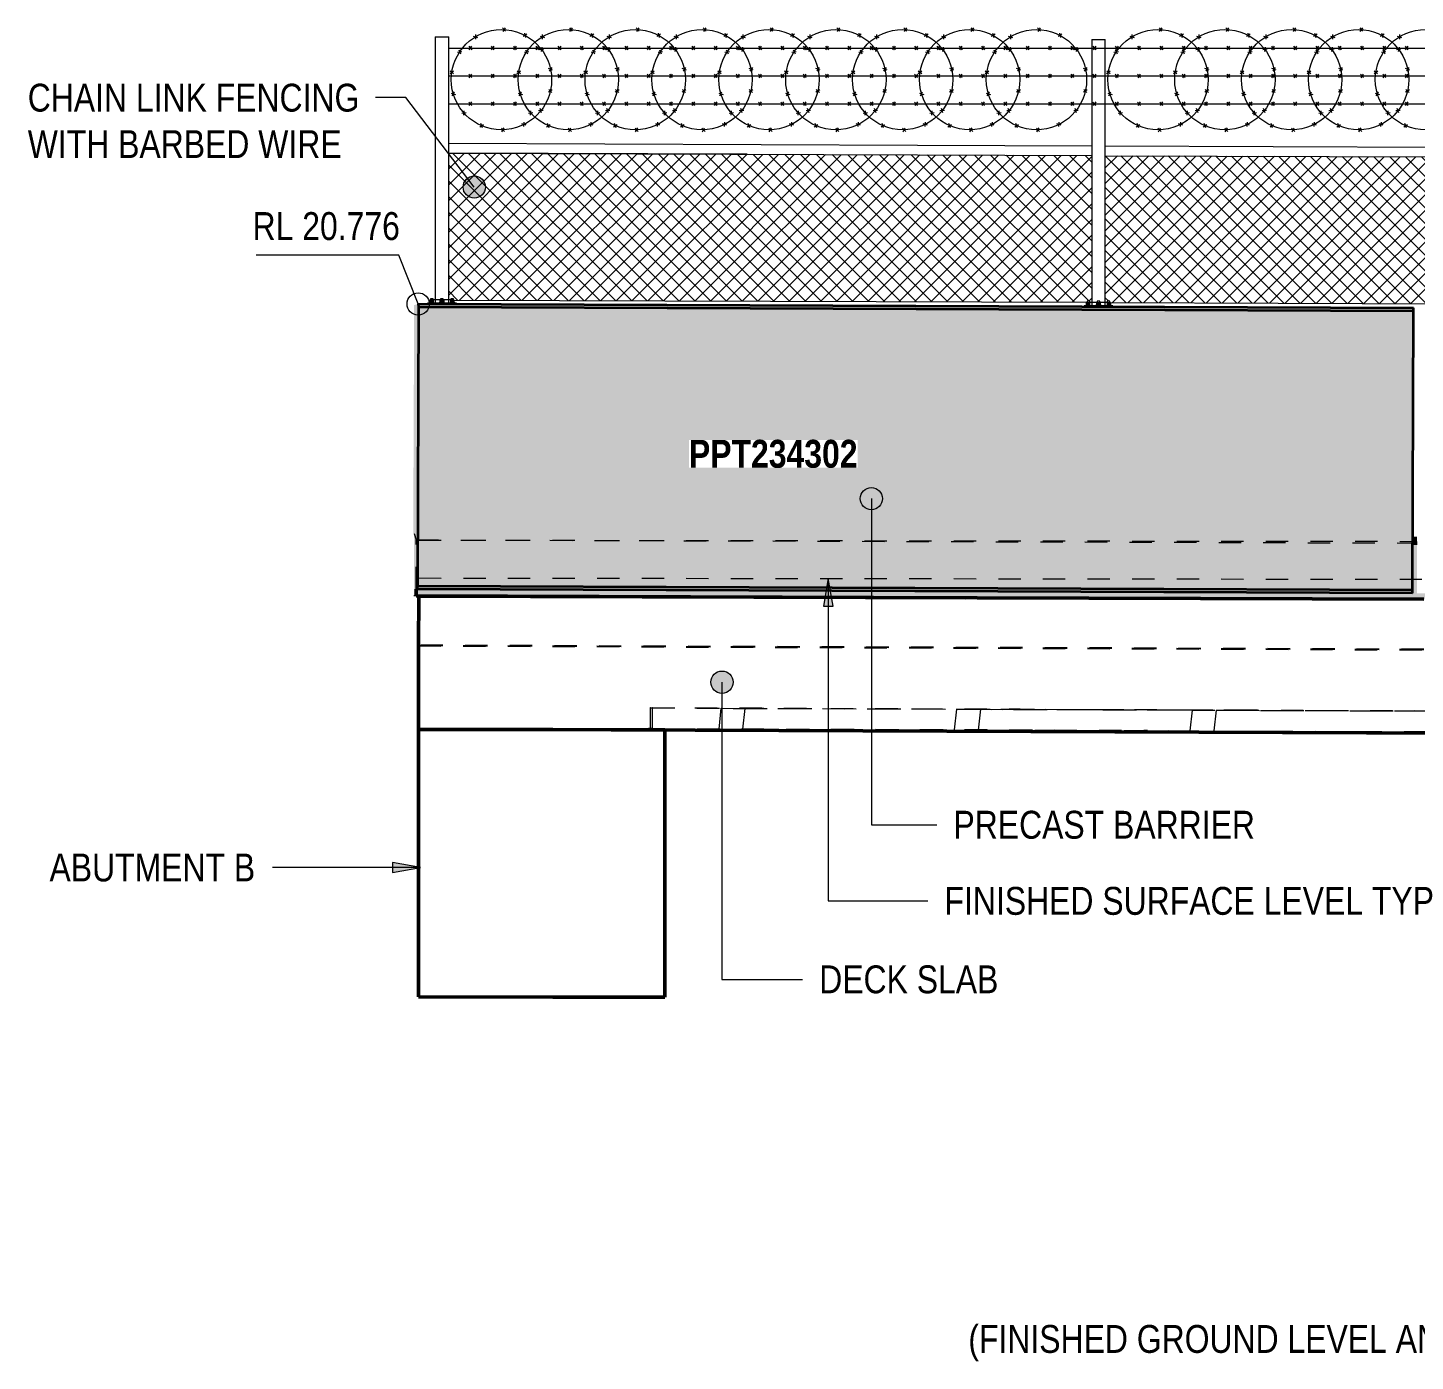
# Model space of a CAD drawing. Header units: metres. Extents: x 571 to 644, y 3 to 1695.
# Drawn here: x 597.26 to 603.49, y 16.03 to 22.02 of the extents above; entities that cross this region are included whole.
import ezdxf

# ---------------------------------------------------------------- set-up
doc = ezdxf.new("R2010")
doc.units = ezdxf.units.M
doc.linetypes.add('JacobsDash', pattern=[0.0045, 0.003, -0.0015])
for name, color, linetype, lineweight in [('BRIDGE-ABUTMENT-CONC', 7, 'Continuous', 50), ('BRIDGE-FRAMING-LINE-18-HID', 7, 'JacobsDash', 18), ('BRIDGE-HDRAIL', 7, 'Continuous', 18), ('D-BDGE', 7, 'Continuous', 13), ('D-BDGE-FLOOR', 7, 'Continuous', 50), ('D-BDGE-FLOOR-HID', 7, 'JacobsDash', 18), ('D-BDGE-FRAMING', 7, 'Continuous', 50), ('D-BDGE-GEN-MOD', 7, 'Continuous', 35), ('D-BDGE-HDRAIL', 7, 'Continuous', 18), ('D-ENHA-ANNO-TEXT', 7, 'Continuous', 9), ('D-ENHA-TEXT', 7, 'Continuous', 9), ('D-ENHA-TEXT-TAG', 7, 'Continuous', 18)]:
    doc.layers.add(name, color=color, linetype=linetype, lineweight=lineweight)
doc.styles.add('Arial Narrow_2', font='ARIALN.TTF', dxfattribs={"height": 0.125})
doc.styles.add('Arial Narrow_B_1', font='ARIALNB.TTF', dxfattribs={"height": 0.125})

# ---------------------------------------------------------------- blocks, each defined once
blk = doc.blocks.new('08_ADC_Barrier_Precast_T2D_MBP-02-B - MBP-02-B-7218747-DRG-2871111 - SECTION 1')
at = {"layer": 'D-BDGE-GEN-MOD', "true_color": 0xc0c0c0}
for points in [[(-426.9202, 19.4962), (-426.9189, 19.5112), (-426.9139, 20.7612), (-426.9151, 20.7762), (-426.9332, 20.7709), (-426.9373, 19.7502), (-426.9291, 19.7213), (-426.9299, 19.5113), (-426.9287, 19.4963)], [(-422.455, 19.4934), (-422.4501, 20.7434), (-426.9139, 20.7612), (-426.9189, 19.5112), (-423.4172, 19.4973)], [(-422.4501, 20.7434), (-422.45, 20.7584), (-426.9151, 20.7762), (-426.9139, 20.7612), (-423.4172, 20.7473)], [(-422.4551, 19.4784), (-422.455, 19.4934), (-426.9189, 19.5112), (-426.9202, 19.4962), (-423.4172, 19.4823)]]:
    blk.add_hatch(color=9, dxfattribs=at).paths.add_polyline_path(points)
at = {"layer": 'D-BDGE-GEN-MOD'}
for p, q in [((-426.9139, 20.7612), (-426.9189, 19.5112)), ((-426.9151, 20.7762), (-422.45, 20.7584)), ((-426.9151, 20.7762), (-426.9139, 20.7612)), ((-422.4501, 20.7434), (-426.9139, 20.7612)), ((-422.455, 19.4934), (-422.4501, 20.7434)), ((-422.4501, 20.7434), (-422.45, 20.7584)), ((-426.9189, 19.5112), (-426.9202, 19.4962)), ((-422.4551, 19.4784), (-426.9202, 19.4962)), ((-426.9189, 19.5112), (-422.455, 19.4934)), ((-422.4551, 19.4784), (-422.455, 19.4934))]:
    blk.add_line(p, q, dxfattribs=at)
blk = doc.blocks.new('Railing - 2935-7669619-DRG-2871111 - SECTION 1')
at = {"layer": 'D-BDGE-HDRAIL', "lineweight": 9, "true_color": 0x969696}
h = blk.add_hatch(dxfattribs=at)
h.set_pattern_fill('FP_1', color=252, style=0, pattern_type=2)
h.set_pattern_definition([(45, (-425.331, 20.789), (-0.0353553, 0.0353553), []), (135, (-425.331, 20.789), (-0.0353553, -0.0353553), [])])
h.paths.add_polyline_path([(-423.8936, 20.7837), (-423.8936, 21.4417), (-426.7783, 21.4524), (-426.7783, 20.7945), (-426.769, 20.7945), (-426.7687, 20.7995), (-426.757, 20.7995), (-426.757, 20.7945), (-426.755, 20.7945), (-426.755, 20.7937), (-423.9149, 20.7837), (-423.9147, 20.788), (-423.9029, 20.788), (-423.9029, 20.7837)])
at = {"layer": 'BRIDGE-HDRAIL'}
for p, q in [((-425.4392, 21.4477), (-426.7783, 21.4524)), ((-426.755, 20.7937), (-423.9149, 20.7837)), ((-423.9029, 20.7837), (-423.8936, 20.7837))]:
    blk.add_line(p, q, dxfattribs=at)
blk = doc.blocks.new('Railing - TopMount-Intermediate-7511102-DRG-2871111 - SECTION 1')
at = {"layer": 'BRIDGE-HDRAIL'}
for p, q in [((-423.8936, 21.963), (-423.8936, 20.768)), ((-423.8936, 21.963), (-423.8333, 21.963)), ((-423.8333, 20.768), (-423.8333, 21.963)), ((-423.9284, 20.768), (-423.9284, 20.7643)), ((-423.7984, 20.768), (-423.9284, 20.768)), ((-423.9209, 20.77), (-423.9209, 20.768)), ((-423.9034, 20.77), (-423.9209, 20.77)), ((-423.9169, 20.783), (-423.9089, 20.783)), ((-423.9169, 20.7759), (-423.9169, 20.783)), ((-423.9169, 20.7759), (-423.9089, 20.7759)), ((-423.9169, 20.77), (-423.9169, 20.7759)), ((-423.9089, 20.7759), (-423.9169, 20.7759)), ((-423.9149, 20.788), (-423.9149, 20.783)), ((-423.9029, 20.788), (-423.9149, 20.788)), ((-423.9089, 20.783), (-423.9034, 20.783)), ((-423.9089, 20.7759), (-423.9089, 20.783)), ((-423.9089, 20.7759), (-423.9034, 20.7759)), ((-423.9089, 20.77), (-423.9089, 20.7759)), ((-423.9034, 20.7759), (-423.9089, 20.7759)), ((-423.9034, 20.783), (-423.9034, 20.768)), ((-423.8715, 20.783), (-423.9034, 20.783)), ((-423.9029, 20.783), (-423.9029, 20.788)), ((-423.8754, 20.77), (-423.8754, 20.768)), ((-423.8514, 20.77), (-423.8754, 20.77)), ((-423.8714, 20.783), (-423.8634, 20.783)), ((-423.8714, 20.7759), (-423.8714, 20.783)), ((-423.8714, 20.7759), (-423.8634, 20.7759)), ((-423.8714, 20.77), (-423.8714, 20.7759)), ((-423.8634, 20.7759), (-423.8714, 20.7759)), ((-423.8694, 20.788), (-423.8694, 20.783)), ((-423.8574, 20.788), (-423.8694, 20.788)), ((-423.8634, 20.783), (-423.8554, 20.783)), ((-423.8634, 20.7759), (-423.8634, 20.783)), ((-423.8634, 20.7759), (-423.8554, 20.7759)), ((-423.8634, 20.77), (-423.8634, 20.7759)), ((-423.8554, 20.7759), (-423.8634, 20.7759)), ((-423.8574, 20.783), (-423.8574, 20.788)), ((-423.8554, 20.783), (-423.8554, 20.7759)), ((-423.8234, 20.783), (-423.8554, 20.783)), ((-423.8554, 20.7759), (-423.8554, 20.77)), ((-423.8514, 20.768), (-423.8514, 20.77)), ((-423.824, 20.788), (-423.824, 20.783)), ((-423.812, 20.788), (-423.824, 20.788)), ((-423.8234, 20.783), (-423.818, 20.783)), ((-423.8234, 20.768), (-423.8234, 20.783)), ((-423.8234, 20.7759), (-423.818, 20.7759)), ((-423.818, 20.7759), (-423.8234, 20.7759)), ((-423.806, 20.77), (-423.8234, 20.77)), ((-423.818, 20.783), (-423.81, 20.783)), ((-423.818, 20.7759), (-423.818, 20.783)), ((-423.818, 20.7759), (-423.81, 20.7759)), ((-423.818, 20.77), (-423.818, 20.7759)), ((-423.81, 20.7759), (-423.818, 20.7759)), ((-423.812, 20.783), (-423.812, 20.788)), ((-423.81, 20.783), (-423.81, 20.7759)), ((-423.81, 20.7759), (-423.81, 20.77)), ((-423.806, 20.768), (-423.806, 20.77)), ((-423.7984, 20.7638), (-423.7984, 20.768))]:
    blk.add_line(p, q, dxfattribs=at)
blk = doc.blocks.new('Railing - 2930-7669621-DRG-2871111 - SECTION 1')
at = {"layer": 'D-BDGE-HDRAIL', "lineweight": 9, "true_color": 0x969696}
h = blk.add_hatch(dxfattribs=at)
h.set_pattern_fill('FP_2', color=252, style=0, pattern_type=2)
h.set_pattern_definition([(45, (-422.403, 20.777), (-0.0353553, 0.0353553), []), (135, (-422.403, 20.777), (-0.0353553, -0.0353553), [])])
h.paths.add_polyline_path([(-420.9969, 20.7718), (-420.9969, 20.7722), (-420.9949, 20.7722), (-420.9947, 20.7772), (-420.9829, 20.7772), (-420.9829, 20.7722), (-420.9736, 20.7722), (-420.9736, 21.4304), (-423.8333, 21.4414), (-423.8333, 20.783), (-423.824, 20.783), (-423.8237, 20.788), (-423.812, 20.788), (-423.812, 20.783), (-423.8091, 20.7827), (-421.0007, 20.7719)])
at = {"layer": 'BRIDGE-HDRAIL'}
for p, q in [((-420.9736, 21.4304), (-422.1933, 21.4351)), ((-423.81, 20.7827), (-420.9969, 20.7718))]:
    blk.add_line(p, q, dxfattribs=at)
blk = doc.blocks.new('Railing - TopMount-End-7511104-DRG-2871111 - SECTION 1')
at = {"layer": 'BRIDGE-HDRAIL'}
for p, q in [((-426.8386, 21.9745), (-426.8386, 20.7795)), ((-426.8386, 21.9745), (-426.7783, 21.9745)), ((-426.7783, 20.7795), (-426.7783, 21.9745)), ((-426.8619, 20.7945), (-426.8539, 20.7945)), ((-426.8619, 20.7875), (-426.8619, 20.7945)), ((-426.8599, 20.7995), (-426.8599, 20.7945)), ((-426.8479, 20.7995), (-426.8599, 20.7995)), ((-426.8539, 20.7945), (-426.8484, 20.7945)), ((-426.8539, 20.7875), (-426.8539, 20.7945)), ((-426.8484, 20.7945), (-426.8484, 20.7795)), ((-426.8165, 20.7945), (-426.8484, 20.7945)), ((-426.8479, 20.7945), (-426.8479, 20.7995)), ((-426.8164, 20.7945), (-426.8084, 20.7945)), ((-426.8164, 20.7875), (-426.8164, 20.7945)), ((-426.8144, 20.7995), (-426.8144, 20.7945)), ((-426.8024, 20.7995), (-426.8144, 20.7995)), ((-426.8084, 20.7945), (-426.8004, 20.7945)), ((-426.8084, 20.7875), (-426.8084, 20.7945)), ((-426.8024, 20.7945), (-426.8024, 20.7995)), ((-426.8004, 20.7945), (-426.8004, 20.7875)), ((-426.7684, 20.7945), (-426.8004, 20.7945)), ((-426.769, 20.7995), (-426.769, 20.7945)), ((-426.757, 20.7995), (-426.769, 20.7995)), ((-426.7684, 20.7945), (-426.763, 20.7945)), ((-426.7684, 20.7795), (-426.7684, 20.7945)), ((-426.763, 20.7945), (-426.755, 20.7945)), ((-426.763, 20.7875), (-426.763, 20.7945)), ((-426.757, 20.7945), (-426.757, 20.7995)), ((-426.755, 20.7945), (-426.755, 20.7875)), ((-426.8734, 20.7795), (-426.8734, 20.776)), ((-426.7434, 20.7795), (-426.8734, 20.7795)), ((-426.8659, 20.7815), (-426.8659, 20.7795)), ((-426.8484, 20.7815), (-426.8659, 20.7815)), ((-426.8619, 20.7875), (-426.8539, 20.7875)), ((-426.8619, 20.7815), (-426.8619, 20.7875)), ((-426.8539, 20.7875), (-426.8619, 20.7875)), ((-426.8539, 20.7875), (-426.8484, 20.7875)), ((-426.8539, 20.7815), (-426.8539, 20.7875)), ((-426.8484, 20.7875), (-426.8539, 20.7875)), ((-426.8204, 20.7815), (-426.8204, 20.7795)), ((-426.7964, 20.7815), (-426.8204, 20.7815)), ((-426.8164, 20.7875), (-426.8084, 20.7875)), ((-426.8164, 20.7815), (-426.8164, 20.7875)), ((-426.8084, 20.7875), (-426.8164, 20.7875)), ((-426.8084, 20.7875), (-426.8004, 20.7875)), ((-426.8084, 20.7815), (-426.8084, 20.7875)), ((-426.8004, 20.7875), (-426.8084, 20.7875)), ((-426.8004, 20.7875), (-426.8004, 20.7815)), ((-426.7964, 20.7795), (-426.7964, 20.7815)), ((-426.7684, 20.7875), (-426.763, 20.7875)), ((-426.763, 20.7875), (-426.7684, 20.7875)), ((-426.751, 20.7815), (-426.7684, 20.7815)), ((-426.763, 20.7875), (-426.755, 20.7875)), ((-426.763, 20.7815), (-426.763, 20.7875)), ((-426.755, 20.7875), (-426.763, 20.7875)), ((-426.755, 20.7875), (-426.755, 20.7815)), ((-426.751, 20.7795), (-426.751, 20.7815)), ((-426.7434, 20.7755), (-426.7434, 20.7795))]:
    blk.add_line(p, q, dxfattribs=at)
blk = doc.blocks.new('Railing - Railing-7517329-DRG-2871111 - SECTION 1')
at = {"layer": 'BRIDGE-HDRAIL'}
for p, q in [((-424.6748, 21.4871), (-426.7793, 21.4954)), ((-423.8925, 21.4841), (-424.6748, 21.4871)), ((-422.3243, 21.478), (-423.8343, 21.4838)), ((-426.7793, 21.453), (-424.6749, 21.4447)), ((-424.6749, 21.4447), (-423.8925, 21.4417)), ((-423.8343, 21.4414), (-422.3244, 21.4356))]:
    blk.add_line(p, q, dxfattribs=at)
for name in ['Railing - TopMount-End-7511104-DRG-2871111 - SECTION 1', 'Railing - TopMount-Intermediate-7511102-DRG-2871111 - SECTION 1', 'Railing - 2935-7669619-DRG-2871111 - SECTION 1', 'Railing - 2930-7669621-DRG-2871111 - SECTION 1']:
    blk.add_blockref(name, (0, 0))
blk = doc.blocks.new('Upstand North - Upstand North-7372798-DRG-2871111 - SECTION 1')
at = {"layer": 'D-BDGE-FRAMING', "linetype": 'JacobsDash', "lineweight": 18, "true_color": 0xc0c0c0}
for points in [[(-426.9248, 19.4656), (-426.9248, 19.4962), (-426.9287, 19.4963), (-426.9299, 19.5113), (-426.9291, 19.7213), (-426.9332, 19.7358), (-426.9339, 19.4656), (-426.9291, 19.4656)], [(-422.4343, 19.7034), (-422.4342, 19.7322), (-422.4541, 19.7323), (-422.4542, 19.7034), (-422.435, 19.7034)], [(-417.8841, 19.4371), (-417.884, 19.4624), (-422.4351, 19.4783), (-422.4343, 19.7034), (-422.4542, 19.7034), (-422.4551, 19.4784), (-426.9247, 19.4962), (-426.9248, 19.4656), (-417.8935, 19.4371)]]:
    blk.add_hatch(color=9, dxfattribs=at).paths.add_polyline_path(points)
at = {"layer": 'BRIDGE-FRAMING-LINE-18-HID'}
for p, q in [((-426.9332, 19.7462), (-426.924, 19.7175)), ((-426.9247, 19.4963), (-426.924, 19.7175)), ((-426.924, 19.7175), (-422.4542, 19.7034)), ((-417.8935, 19.4371), (-424.4622, 19.4578))]:
    blk.add_line(p, q, dxfattribs=at)
at = {"layer": 'D-BDGE-FRAMING'}
for p, q in [((-422.4542, 19.7034), (-422.4343, 19.7034)), ((-426.9248, 19.4656), (-426.9247, 19.4962)), ((-424.4622, 19.4578), (-426.9248, 19.4656))]:
    blk.add_line(p, q, dxfattribs=at)

msp = doc.modelspace()

# ---------------------------------------------------------------- hatches: boundary and pattern name
at = {"layer": 'D-ENHA-TEXT'}
h = msp.add_hatch(color=256, dxfattribs=at)
edge = h.paths.add_edge_path()
edge.add_arc((599.2659, 21.3007), 0.05, 0, 360)
h = msp.add_hatch(color=256, dxfattribs=at)
edge = h.paths.add_edge_path()
edge.add_arc((601.0473, 19.9025), 0.05, 0, 360)
for points in [[(600.8538, 19.5448), (600.8318, 19.4198), (600.8758, 19.4198)], [(599.0241, 18.2473), (598.8991, 18.2693), (598.8991, 18.2253)]]:
    msp.add_hatch(color=256, dxfattribs=at).paths.add_polyline_path(points)
h = msp.add_hatch(color=256, dxfattribs=at)
edge = h.paths.add_edge_path()
edge.add_arc((600.3772, 19.0788), 0.05, 0, 360)

# ---------------------------------------------------------------- linework, layer by layer
at = {"layer": 'BRIDGE-ABUTMENT-CONC'}
for p, q in [((599.0164, 18.8665), (599.0163, 18.8665)), ((599.0164, 18.8665), (599.0164, 17.6665)), ((599.6191, 18.866), (599.0164, 18.8665)), ((600.0711, 18.8655), (599.6191, 18.866)), ((600.1213, 18.8655), (600.0711, 18.8655)), ((600.1213, 17.6654), (600.1213, 18.8655)), ((599.0163, 17.6665), (599.0164, 17.6665)), ((599.0164, 17.6665), (599.6191, 17.6659)), ((599.6191, 17.6659), (600.1213, 17.6654))]:
    msp.add_line(p, q, dxfattribs=at)
at = {"layer": 'BRIDGE-FRAMING-LINE-18-HID', "lineweight": 13}
for p, q in [((600.0552, 18.9646), (600.0548, 18.8716)), ((600.0561, 18.9645), (600.0552, 18.9646)), ((600.0552, 18.9646), (600.6575, 18.9628)), ((600.0558, 18.8715), (600.0561, 18.9645)), ((600.0562, 18.9645), (600.7632, 18.9623)), ((600.0647, 18.9636), (600.0643, 18.8706)), ((600.0656, 18.9635), (600.0647, 18.9636)), ((600.0647, 18.9636), (601.7143, 18.9586)), ((600.0652, 18.8705), (600.0656, 18.9635)), ((600.0656, 18.9635), (601.82, 18.9581)), ((600.428, 18.9615), (602.7715, 18.9543)), ((600.4796, 18.9613), (600.4698, 18.8683)), ((600.4796, 18.9613), (602.8772, 18.9539)), ((601.4848, 18.9573), (603.8284, 18.9501)), ((601.5364, 18.9571), (601.5266, 18.8641)), ((601.5364, 18.9571), (602.5123, 18.9541)), ((602.4876, 18.9533), (604.8853, 18.9459)), ((602.4876, 18.9533), (602.5933, 18.9529)), ((602.5933, 18.9529), (602.5835, 18.8599)), ((602.5933, 18.9529), (604.991, 18.9455)), ((600.0548, 18.8716), (600.0495, 18.8722)), ((600.0495, 18.8662), (600.0549, 18.8656)), ((600.0643, 18.8706), (600.0558, 18.8715)), ((600.0558, 18.8715), (600.0643, 18.8715)), ((600.0559, 18.8655), (600.0695, 18.8641)), ((600.0695, 18.8701), (600.0652, 18.8705)), ((600.0653, 18.8705), (601.8102, 18.8652)), ((600.0695, 18.8641), (600.0695, 18.8701)), ((600.0695, 18.8701), (602.2858, 18.8633)), ((600.0695, 18.8701), (600.0695, 18.8641)), ((600.0711, 18.8699), (600.0695, 18.8701)), ((600.0695, 18.8701), (600.3641, 18.8692)), ((602.2852, 18.8573), (600.0695, 18.8641)), ((600.0695, 18.8641), (600.0711, 18.8639)), ((600.4698, 18.8683), (601.421, 18.8654)), ((600.4698, 18.8683), (601.4209, 18.8645)), ((601.5807, 18.8639), (602.4779, 18.8612)), ((602.6376, 18.8597), (603.5348, 18.857))]:
    msp.add_line(p, q, dxfattribs=at)
at = {"layer": 'BRIDGE-FRAMING-LINE-18-HID'}
for p, q in [((600.0997, 18.8678), (600.1209, 18.8655)), ((600.0997, 17.6677), (600.1209, 17.6655))]:
    msp.add_line(p, q, dxfattribs=at)
at = {"layer": 'D-BDGE', "color": 8, "true_color": 0x808080}
for p, q in [((599.2612, 21.9773), (599.2805, 21.9721)), ((599.271, 21.9847), (599.271, 21.9647)), ((599.3927, 22.0149), (599.4058, 21.9997)), ((599.4049, 22.0154), (599.3937, 21.9989)), ((599.502, 21.9863), (599.4848, 21.9761)), ((599.4906, 21.991), (599.4961, 21.9717)), ((599.5612, 21.9773), (599.5805, 21.9721)), ((599.571, 21.9847), (599.571, 21.9647)), ((599.6927, 22.0149), (599.7058, 21.9997)), ((599.7049, 22.0154), (599.6937, 21.9989)), ((599.802, 21.9863), (599.7848, 21.9761)), ((599.7906, 21.991), (599.7961, 21.9717)), ((599.8612, 21.9773), (599.8805, 21.9721)), ((599.871, 21.9847), (599.871, 21.9647)), ((599.9927, 22.0149), (600.0058, 21.9997)), ((600.0049, 22.0154), (599.9937, 21.9989)), ((600.102, 21.9863), (600.0848, 21.9761)), ((600.0906, 21.991), (600.0961, 21.9717)), ((600.1612, 21.9773), (600.1805, 21.9721)), ((600.171, 21.9847), (600.171, 21.9647)), ((600.2927, 22.0149), (600.3058, 21.9997)), ((600.3049, 22.0154), (600.2937, 21.9989)), ((600.402, 21.9863), (600.3848, 21.9761)), ((600.3906, 21.991), (600.3961, 21.9717)), ((600.4612, 21.9773), (600.4805, 21.9721)), ((600.471, 21.9847), (600.471, 21.9647)), ((600.5927, 22.0149), (600.6058, 21.9997)), ((600.6049, 22.0154), (600.5937, 21.9989)), ((600.702, 21.9863), (600.6848, 21.9761)), ((600.6906, 21.991), (600.6961, 21.9717)), ((600.7612, 21.9773), (600.7805, 21.9721)), ((600.771, 21.9847), (600.771, 21.9647)), ((600.8927, 22.0149), (600.9058, 21.9997)), ((600.9049, 22.0154), (600.8937, 21.9989)), ((601.002, 21.9863), (600.9848, 21.9761)), ((600.9906, 21.991), (600.9961, 21.9717)), ((601.0612, 21.9773), (601.0805, 21.9721)), ((601.071, 21.9847), (601.071, 21.9647)), ((601.1927, 22.0149), (601.2058, 21.9997)), ((601.2049, 22.0154), (601.1937, 21.9989)), ((601.302, 21.9863), (601.2848, 21.9761)), ((601.2906, 21.991), (601.2961, 21.9717)), ((601.3612, 21.9773), (601.3805, 21.9721)), ((601.371, 21.9847), (601.371, 21.9647)), ((601.4927, 22.0149), (601.5058, 21.9997)), ((601.5049, 22.0154), (601.4937, 21.9989)), ((601.602, 21.9863), (601.5848, 21.9761)), ((601.5906, 21.991), (601.5961, 21.9717)), ((601.6612, 21.9773), (601.6805, 21.9721)), ((601.671, 21.9847), (601.671, 21.9647)), ((601.7927, 22.0149), (601.8058, 21.9997)), ((601.8049, 22.0154), (601.7937, 21.9989)), ((601.902, 21.9863), (601.8848, 21.9761)), ((601.8906, 21.991), (601.8961, 21.9717)), ((602.2062, 21.9773), (602.2255, 21.9721)), ((602.216, 21.9847), (602.216, 21.9647)), ((602.3377, 22.0149), (602.3508, 21.9997)), ((602.3499, 22.0154), (602.3387, 21.9989)), ((602.447, 21.9863), (602.4298, 21.9761)), ((602.4356, 21.991), (602.4411, 21.9717)), ((602.5062, 21.9773), (602.5255, 21.9721)), ((602.516, 21.9847), (602.516, 21.9647)), ((602.6377, 22.0149), (602.6508, 21.9997)), ((602.6499, 22.0154), (602.6387, 21.9989)), ((602.747, 21.9863), (602.7298, 21.9761)), ((602.7356, 21.991), (602.7411, 21.9717)), ((602.8062, 21.9773), (602.8255, 21.9721)), ((602.816, 21.9847), (602.816, 21.9647)), ((602.9377, 22.0149), (602.9508, 21.9997)), ((602.9499, 22.0154), (602.9387, 21.9989)), ((603.047, 21.9863), (603.0298, 21.9761)), ((603.0356, 21.991), (603.0411, 21.9717)), ((603.1062, 21.9773), (603.1255, 21.9721)), ((603.116, 21.9847), (603.116, 21.9647)), ((603.2377, 22.0149), (603.2508, 21.9997)), ((603.2499, 22.0154), (603.2387, 21.9989)), ((603.347, 21.9863), (603.3298, 21.9761)), ((603.3356, 21.991), (603.3411, 21.9717)), ((603.4062, 21.9773), (603.4255, 21.9721)), ((603.416, 21.9847), (603.416, 21.9647)), ((599.1498, 21.9245), (607.8898, 21.9245)), ((599.1906, 21.9053), (599.2103, 21.9088)), ((599.1963, 21.9161), (599.2048, 21.898)), ((599.2414, 21.9322), (599.2543, 21.9169)), ((599.2536, 21.9326), (599.2422, 21.9162)), ((599.3414, 21.9322), (599.3543, 21.9169)), ((599.3536, 21.9326), (599.3422, 21.9162)), ((599.4414, 21.9322), (599.4543, 21.9169)), ((599.4536, 21.9326), (599.4422, 21.9162)), ((599.4906, 21.9053), (599.5103, 21.9088)), ((599.4963, 21.9161), (599.5048, 21.898)), ((599.5414, 21.9322), (599.5543, 21.9169)), ((599.5536, 21.9326), (599.5422, 21.9162)), ((599.5775, 21.9188), (599.5576, 21.9168)), ((599.5692, 21.9278), (599.566, 21.9081)), ((599.6414, 21.9322), (599.6543, 21.9169)), ((599.6536, 21.9326), (599.6422, 21.9162)), ((599.7414, 21.9322), (599.7543, 21.9169)), ((599.7536, 21.9326), (599.7422, 21.9162)), ((599.7906, 21.9053), (599.8103, 21.9088)), ((599.7963, 21.9161), (599.8048, 21.898)), ((599.8414, 21.9322), (599.8543, 21.9169)), ((599.8536, 21.9326), (599.8422, 21.9162)), ((599.8775, 21.9188), (599.8576, 21.9168)), ((599.8692, 21.9278), (599.866, 21.9081)), ((599.9414, 21.9322), (599.9543, 21.9169)), ((599.9536, 21.9326), (599.9422, 21.9162)), ((600.0414, 21.9322), (600.0543, 21.9169)), ((600.0536, 21.9326), (600.0422, 21.9162)), ((600.0906, 21.9053), (600.1103, 21.9088)), ((600.0963, 21.9161), (600.1048, 21.898)), ((600.1414, 21.9322), (600.1543, 21.9169)), ((600.1536, 21.9326), (600.1422, 21.9162)), ((600.1775, 21.9188), (600.1576, 21.9168)), ((600.1692, 21.9278), (600.166, 21.9081)), ((600.2414, 21.9322), (600.2543, 21.9169)), ((600.2536, 21.9326), (600.2422, 21.9162)), ((600.3414, 21.9322), (600.3543, 21.9169)), ((600.3536, 21.9326), (600.3422, 21.9162)), ((600.3906, 21.9053), (600.4103, 21.9088)), ((600.3963, 21.9161), (600.4048, 21.898)), ((600.4414, 21.9322), (600.4543, 21.9169)), ((600.4536, 21.9326), (600.4422, 21.9162)), ((600.4775, 21.9188), (600.4576, 21.9168)), ((600.4692, 21.9278), (600.466, 21.9081)), ((600.5414, 21.9322), (600.5543, 21.9169)), ((600.5536, 21.9326), (600.5422, 21.9162)), ((600.6414, 21.9322), (600.6543, 21.9169)), ((600.6536, 21.9326), (600.6422, 21.9162)), ((600.6906, 21.9053), (600.7103, 21.9088)), ((600.6963, 21.9161), (600.7048, 21.898)), ((600.7414, 21.9322), (600.7543, 21.9169)), ((600.7536, 21.9326), (600.7422, 21.9162)), ((600.7775, 21.9188), (600.7576, 21.9168)), ((600.7692, 21.9278), (600.766, 21.9081)), ((600.8414, 21.9322), (600.8543, 21.9169)), ((600.8536, 21.9326), (600.8422, 21.9162)), ((600.9414, 21.9322), (600.9543, 21.9169)), ((600.9536, 21.9326), (600.9422, 21.9162)), ((600.9906, 21.9053), (601.0103, 21.9088)), ((600.9963, 21.9161), (601.0048, 21.898)), ((601.0414, 21.9322), (601.0543, 21.9169)), ((601.0536, 21.9326), (601.0422, 21.9162)), ((601.0775, 21.9188), (601.0576, 21.9168)), ((601.0692, 21.9278), (601.066, 21.9081)), ((601.1414, 21.9322), (601.1543, 21.9169)), ((601.1536, 21.9326), (601.1422, 21.9162)), ((601.2414, 21.9322), (601.2543, 21.9169)), ((601.2536, 21.9326), (601.2422, 21.9162)), ((601.2906, 21.9053), (601.3103, 21.9088)), ((601.2963, 21.9161), (601.3048, 21.898)), ((601.3414, 21.9322), (601.3543, 21.9169)), ((601.3536, 21.9326), (601.3422, 21.9162)), ((601.3775, 21.9188), (601.3576, 21.9168)), ((601.3692, 21.9278), (601.366, 21.9081)), ((601.4414, 21.9322), (601.4543, 21.9169)), ((601.4536, 21.9326), (601.4422, 21.9162)), ((601.5414, 21.9322), (601.5543, 21.9169)), ((601.5536, 21.9326), (601.5422, 21.9162)), ((601.5906, 21.9053), (601.6103, 21.9088)), ((601.5963, 21.9161), (601.6048, 21.898)), ((601.6414, 21.9322), (601.6543, 21.9169)), ((601.6536, 21.9326), (601.6422, 21.9162)), ((601.6775, 21.9188), (601.6576, 21.9168)), ((601.6692, 21.9278), (601.666, 21.9081)), ((601.7414, 21.9322), (601.7543, 21.9169)), ((601.7536, 21.9326), (601.7422, 21.9162)), ((601.8414, 21.9322), (601.8543, 21.9169)), ((601.8536, 21.9326), (601.8422, 21.9162)), ((601.9414, 21.9322), (601.9543, 21.9169)), ((601.9536, 21.9326), (601.9422, 21.9162)), ((601.9775, 21.9188), (601.9576, 21.9168)), ((601.9692, 21.9278), (601.966, 21.9081)), ((602.0414, 21.9322), (602.0543, 21.9169)), ((602.0536, 21.9326), (602.0422, 21.9162)), ((602.1356, 21.9053), (602.1553, 21.9088)), ((602.1413, 21.9161), (602.1498, 21.898)), ((602.1414, 21.9322), (602.1543, 21.9169)), ((602.1536, 21.9326), (602.1422, 21.9162)), ((602.2414, 21.9322), (602.2543, 21.9169)), ((602.2536, 21.9326), (602.2422, 21.9162)), ((602.3414, 21.9322), (602.3543, 21.9169)), ((602.3536, 21.9326), (602.3422, 21.9162)), ((602.4356, 21.9053), (602.4553, 21.9088)), ((602.4413, 21.9161), (602.4498, 21.898)), ((602.4414, 21.9322), (602.4543, 21.9169)), ((602.4536, 21.9326), (602.4422, 21.9162)), ((602.5225, 21.9188), (602.5026, 21.9168)), ((602.5142, 21.9278), (602.511, 21.9081)), ((602.5414, 21.9322), (602.5543, 21.9169)), ((602.5536, 21.9326), (602.5422, 21.9162)), ((602.6414, 21.9322), (602.6543, 21.9169)), ((602.6536, 21.9326), (602.6422, 21.9162)), ((602.7356, 21.9053), (602.7553, 21.9088)), ((602.7413, 21.9161), (602.7498, 21.898)), ((602.7414, 21.9322), (602.7543, 21.9169)), ((602.7536, 21.9326), (602.7422, 21.9162)), ((602.8225, 21.9188), (602.8026, 21.9168)), ((602.8142, 21.9278), (602.811, 21.9081)), ((602.8414, 21.9322), (602.8543, 21.9169)), ((602.8536, 21.9326), (602.8422, 21.9162)), ((602.9414, 21.9322), (602.9543, 21.9169)), ((602.9536, 21.9326), (602.9422, 21.9162)), ((603.0356, 21.9053), (603.0553, 21.9088)), ((603.0413, 21.9161), (603.0498, 21.898)), ((603.0414, 21.9322), (603.0543, 21.9169)), ((603.0536, 21.9326), (603.0422, 21.9162)), ((603.1225, 21.9188), (603.1026, 21.9168)), ((603.1142, 21.9278), (603.111, 21.9081)), ((603.1414, 21.9322), (603.1543, 21.9169)), ((603.1536, 21.9326), (603.1422, 21.9162)), ((603.2414, 21.9322), (603.2543, 21.9169)), ((603.2536, 21.9326), (603.2422, 21.9162)), ((603.3356, 21.9053), (603.3553, 21.9088)), ((603.3413, 21.9161), (603.3498, 21.898)), ((603.3414, 21.9322), (603.3543, 21.9169)), ((603.3536, 21.9326), (603.3422, 21.9162)), ((603.4225, 21.9188), (603.4026, 21.9168)), ((603.4142, 21.9278), (603.411, 21.9081)), ((603.4414, 21.9322), (603.4543, 21.9169)), ((603.4536, 21.9326), (603.4422, 21.9162)), ((599.1498, 21.7995), (607.8898, 21.7995)), ((599.1572, 21.8102), (599.1735, 21.8217)), ((599.1578, 21.8224), (599.1732, 21.8096)), ((599.2414, 21.8072), (599.2543, 21.7919)), ((599.2536, 21.8076), (599.2422, 21.7912)), ((599.3414, 21.8072), (599.3543, 21.7919)), ((599.3536, 21.8076), (599.3422, 21.7912)), ((599.4414, 21.8072), (599.4543, 21.7919)), ((599.4536, 21.8076), (599.4422, 21.7912)), ((599.4572, 21.8102), (599.4735, 21.8217)), ((599.4578, 21.8224), (599.4732, 21.8096)), ((599.5414, 21.8072), (599.5543, 21.7919)), ((599.5536, 21.8076), (599.5422, 21.7912)), ((599.6174, 21.8257), (599.5985, 21.8323)), ((599.6137, 21.8373), (599.6024, 21.8208)), ((599.6414, 21.8072), (599.6543, 21.7919)), ((599.6536, 21.8076), (599.6422, 21.7912)), ((599.7414, 21.8072), (599.7543, 21.7919)), ((599.7536, 21.8076), (599.7422, 21.7912)), ((599.7572, 21.8102), (599.7735, 21.8217)), ((599.7578, 21.8224), (599.7732, 21.8096)), ((599.8414, 21.8072), (599.8543, 21.7919)), ((599.8536, 21.8076), (599.8422, 21.7912)), ((599.9174, 21.8257), (599.8985, 21.8323)), ((599.9137, 21.8373), (599.9024, 21.8208)), ((599.9414, 21.8072), (599.9543, 21.7919)), ((599.9536, 21.8076), (599.9422, 21.7912)), ((600.0414, 21.8072), (600.0543, 21.7919)), ((600.0536, 21.8076), (600.0422, 21.7912)), ((600.0572, 21.8102), (600.0735, 21.8217)), ((600.0578, 21.8224), (600.0732, 21.8096)), ((600.1414, 21.8072), (600.1543, 21.7919)), ((600.1536, 21.8076), (600.1422, 21.7912)), ((600.2174, 21.8257), (600.1985, 21.8323)), ((600.2137, 21.8373), (600.2024, 21.8208)), ((600.2414, 21.8072), (600.2543, 21.7919)), ((600.2536, 21.8076), (600.2422, 21.7912)), ((600.3414, 21.8072), (600.3543, 21.7919)), ((600.3536, 21.8076), (600.3422, 21.7912)), ((600.3572, 21.8102), (600.3735, 21.8217)), ((600.3578, 21.8224), (600.3732, 21.8096)), ((600.4414, 21.8072), (600.4543, 21.7919)), ((600.4536, 21.8076), (600.4422, 21.7912)), ((600.5174, 21.8257), (600.4985, 21.8323)), ((600.5137, 21.8373), (600.5024, 21.8208)), ((600.5414, 21.8072), (600.5543, 21.7919)), ((600.5536, 21.8076), (600.5422, 21.7912)), ((600.6414, 21.8072), (600.6543, 21.7919)), ((600.6536, 21.8076), (600.6422, 21.7912)), ((600.6572, 21.8102), (600.6735, 21.8217)), ((600.6578, 21.8224), (600.6732, 21.8096)), ((600.7414, 21.8072), (600.7543, 21.7919)), ((600.7536, 21.8076), (600.7422, 21.7912)), ((600.8174, 21.8257), (600.7985, 21.8323)), ((600.8137, 21.8373), (600.8024, 21.8208)), ((600.8414, 21.8072), (600.8543, 21.7919)), ((600.8536, 21.8076), (600.8422, 21.7912)), ((600.9414, 21.8072), (600.9543, 21.7919)), ((600.9536, 21.8076), (600.9422, 21.7912)), ((600.9572, 21.8102), (600.9735, 21.8217)), ((600.9578, 21.8224), (600.9732, 21.8096)), ((601.0414, 21.8072), (601.0543, 21.7919)), ((601.0536, 21.8076), (601.0422, 21.7912)), ((601.1174, 21.8257), (601.0985, 21.8323)), ((601.1137, 21.8373), (601.1024, 21.8208)), ((601.1414, 21.8072), (601.1543, 21.7919)), ((601.1536, 21.8076), (601.1422, 21.7912)), ((601.2414, 21.8072), (601.2543, 21.7919)), ((601.2536, 21.8076), (601.2422, 21.7912)), ((601.2572, 21.8102), (601.2735, 21.8217)), ((601.2578, 21.8224), (601.2732, 21.8096)), ((601.3414, 21.8072), (601.3543, 21.7919)), ((601.3536, 21.8076), (601.3422, 21.7912)), ((601.4174, 21.8257), (601.3985, 21.8323)), ((601.4137, 21.8373), (601.4024, 21.8208)), ((601.4414, 21.8072), (601.4543, 21.7919)), ((601.4536, 21.8076), (601.4422, 21.7912)), ((601.5414, 21.8072), (601.5543, 21.7919)), ((601.5536, 21.8076), (601.5422, 21.7912)), ((601.5572, 21.8102), (601.5735, 21.8217)), ((601.5578, 21.8224), (601.5732, 21.8096)), ((601.6414, 21.8072), (601.6543, 21.7919)), ((601.6536, 21.8076), (601.6422, 21.7912)), ((601.7174, 21.8257), (601.6985, 21.8323)), ((601.7137, 21.8373), (601.7024, 21.8208)), ((601.7414, 21.8072), (601.7543, 21.7919)), ((601.7536, 21.8076), (601.7422, 21.7912)), ((601.8414, 21.8072), (601.8543, 21.7919)), ((601.8536, 21.8076), (601.8422, 21.7912)), ((601.9414, 21.8072), (601.9543, 21.7919)), ((601.9536, 21.8076), (601.9422, 21.7912)), ((602.0174, 21.8257), (601.9985, 21.8323)), ((602.0137, 21.8373), (602.0024, 21.8208)), ((602.0414, 21.8072), (602.0543, 21.7919)), ((602.0536, 21.8076), (602.0422, 21.7912)), ((602.1022, 21.8102), (602.1185, 21.8217)), ((602.1028, 21.8224), (602.1182, 21.8096)), ((602.1414, 21.8072), (602.1543, 21.7919)), ((602.1536, 21.8076), (602.1422, 21.7912)), ((602.2414, 21.8072), (602.2543, 21.7919)), ((602.2536, 21.8076), (602.2422, 21.7912)), ((602.3414, 21.8072), (602.3543, 21.7919)), ((602.3536, 21.8076), (602.3422, 21.7912)), ((602.4022, 21.8102), (602.4185, 21.8217)), ((602.4028, 21.8224), (602.4182, 21.8096)), ((602.4414, 21.8072), (602.4543, 21.7919)), ((602.4536, 21.8076), (602.4422, 21.7912)), ((602.5414, 21.8072), (602.5543, 21.7919)), ((602.5536, 21.8076), (602.5422, 21.7912)), ((602.5624, 21.8257), (602.5435, 21.8323)), ((602.5587, 21.8373), (602.5474, 21.8208)), ((602.6414, 21.8072), (602.6543, 21.7919)), ((602.6536, 21.8076), (602.6422, 21.7912)), ((602.7022, 21.8102), (602.7185, 21.8217)), ((602.7028, 21.8224), (602.7182, 21.8096)), ((602.7414, 21.8072), (602.7543, 21.7919)), ((602.7536, 21.8076), (602.7422, 21.7912)), ((602.8414, 21.8072), (602.8543, 21.7919)), ((602.8536, 21.8076), (602.8422, 21.7912)), ((602.8624, 21.8257), (602.8435, 21.8323)), ((602.8587, 21.8373), (602.8474, 21.8208)), ((602.9414, 21.8072), (602.9543, 21.7919)), ((602.9536, 21.8076), (602.9422, 21.7912)), ((603.0022, 21.8102), (603.0185, 21.8217)), ((603.0028, 21.8224), (603.0182, 21.8096)), ((603.0414, 21.8072), (603.0543, 21.7919)), ((603.0536, 21.8076), (603.0422, 21.7912)), ((603.1414, 21.8072), (603.1543, 21.7919)), ((603.1536, 21.8076), (603.1422, 21.7912)), ((603.1624, 21.8257), (603.1435, 21.8323)), ((603.1587, 21.8373), (603.1474, 21.8208)), ((603.2414, 21.8072), (603.2543, 21.7919)), ((603.2536, 21.8076), (603.2422, 21.7912)), ((603.3022, 21.8102), (603.3185, 21.8217)), ((603.3028, 21.8224), (603.3182, 21.8096)), ((603.3414, 21.8072), (603.3543, 21.7919)), ((603.3536, 21.8076), (603.3422, 21.7912)), ((603.4414, 21.8072), (603.4543, 21.7919)), ((603.4536, 21.8076), (603.4422, 21.7912)), ((603.4624, 21.8257), (603.4435, 21.8323)), ((603.4587, 21.8373), (603.4474, 21.8208)), ((599.1672, 21.7098), (599.1771, 21.7272)), ((599.4672, 21.7098), (599.4771, 21.7272)), ((599.6157, 21.7365), (599.5984, 21.7264)), ((599.6141, 21.7244), (599.5998, 21.7384)), ((599.7672, 21.7098), (599.7771, 21.7272)), ((599.9157, 21.7365), (599.8984, 21.7264)), ((599.9141, 21.7244), (599.8998, 21.7384)), ((600.0672, 21.7098), (600.0771, 21.7272)), ((600.2157, 21.7365), (600.1984, 21.7264)), ((600.2141, 21.7244), (600.1998, 21.7384)), ((600.3672, 21.7098), (600.3771, 21.7272)), ((600.5157, 21.7365), (600.4984, 21.7264)), ((600.5141, 21.7244), (600.4998, 21.7384)), ((600.6672, 21.7098), (600.6771, 21.7272)), ((600.8157, 21.7365), (600.7984, 21.7264)), ((600.8141, 21.7244), (600.7998, 21.7384)), ((600.9672, 21.7098), (600.9771, 21.7272)), ((601.1157, 21.7365), (601.0984, 21.7264)), ((601.1141, 21.7244), (601.0998, 21.7384)), ((601.2672, 21.7098), (601.2771, 21.7272)), ((601.4157, 21.7365), (601.3984, 21.7264)), ((601.4141, 21.7244), (601.3998, 21.7384)), ((601.5672, 21.7098), (601.5771, 21.7272)), ((601.7157, 21.7365), (601.6984, 21.7264)), ((601.7141, 21.7244), (601.6998, 21.7384)), ((602.0157, 21.7365), (601.9984, 21.7264)), ((602.0141, 21.7244), (601.9998, 21.7384)), ((602.1122, 21.7098), (602.1221, 21.7272)), ((602.4122, 21.7098), (602.4221, 21.7272)), ((602.5607, 21.7365), (602.5434, 21.7264)), ((602.5591, 21.7244), (602.5448, 21.7384)), ((602.7122, 21.7098), (602.7221, 21.7272)), ((602.8607, 21.7365), (602.8434, 21.7264)), ((602.8591, 21.7244), (602.8448, 21.7384)), ((603.0122, 21.7098), (603.0221, 21.7272)), ((603.1607, 21.7365), (603.1434, 21.7264)), ((603.1591, 21.7244), (603.1448, 21.7384)), ((603.3122, 21.7098), (603.3221, 21.7272)), ((603.4607, 21.7365), (603.4434, 21.7264)), ((603.4591, 21.7244), (603.4448, 21.7384)), ((599.1498, 21.6745), (607.8898, 21.6745)), ((599.1626, 21.7212), (599.1819, 21.7161)), ((599.2414, 21.6822), (599.2543, 21.6669)), ((599.2536, 21.6826), (599.2422, 21.6662)), ((599.3414, 21.6822), (599.3543, 21.6669)), ((599.3536, 21.6826), (599.3422, 21.6662)), ((599.4414, 21.6822), (599.4543, 21.6669)), ((599.4536, 21.6826), (599.4422, 21.6662)), ((599.4626, 21.7212), (599.4819, 21.7161)), ((599.5414, 21.6822), (599.5543, 21.6669)), ((599.5536, 21.6826), (599.5422, 21.6662)), ((599.6414, 21.6822), (599.6543, 21.6669)), ((599.6536, 21.6826), (599.6422, 21.6662)), ((599.7414, 21.6822), (599.7543, 21.6669)), ((599.7536, 21.6826), (599.7422, 21.6662)), ((599.7626, 21.7212), (599.7819, 21.7161)), ((599.8414, 21.6822), (599.8543, 21.6669)), ((599.8536, 21.6826), (599.8422, 21.6662)), ((599.9414, 21.6822), (599.9543, 21.6669)), ((599.9536, 21.6826), (599.9422, 21.6662)), ((600.0414, 21.6822), (600.0543, 21.6669)), ((600.0536, 21.6826), (600.0422, 21.6662)), ((600.0626, 21.7212), (600.0819, 21.7161)), ((600.1414, 21.6822), (600.1543, 21.6669)), ((600.1536, 21.6826), (600.1422, 21.6662)), ((600.2414, 21.6822), (600.2543, 21.6669)), ((600.2536, 21.6826), (600.2422, 21.6662)), ((600.3414, 21.6822), (600.3543, 21.6669)), ((600.3536, 21.6826), (600.3422, 21.6662)), ((600.3626, 21.7212), (600.3819, 21.7161)), ((600.4414, 21.6822), (600.4543, 21.6669)), ((600.4536, 21.6826), (600.4422, 21.6662)), ((600.5414, 21.6822), (600.5543, 21.6669)), ((600.5536, 21.6826), (600.5422, 21.6662)), ((600.6414, 21.6822), (600.6543, 21.6669)), ((600.6536, 21.6826), (600.6422, 21.6662)), ((600.6626, 21.7212), (600.6819, 21.7161)), ((600.7414, 21.6822), (600.7543, 21.6669)), ((600.7536, 21.6826), (600.7422, 21.6662)), ((600.8414, 21.6822), (600.8543, 21.6669)), ((600.8536, 21.6826), (600.8422, 21.6662)), ((600.9414, 21.6822), (600.9543, 21.6669)), ((600.9536, 21.6826), (600.9422, 21.6662)), ((600.9626, 21.7212), (600.9819, 21.7161)), ((601.0414, 21.6822), (601.0543, 21.6669)), ((601.0536, 21.6826), (601.0422, 21.6662)), ((601.1414, 21.6822), (601.1543, 21.6669)), ((601.1536, 21.6826), (601.1422, 21.6662)), ((601.2414, 21.6822), (601.2543, 21.6669)), ((601.2536, 21.6826), (601.2422, 21.6662)), ((601.2626, 21.7212), (601.2819, 21.7161)), ((601.3414, 21.6822), (601.3543, 21.6669)), ((601.3536, 21.6826), (601.3422, 21.6662)), ((601.4414, 21.6822), (601.4543, 21.6669)), ((601.4536, 21.6826), (601.4422, 21.6662)), ((601.5414, 21.6822), (601.5543, 21.6669)), ((601.5536, 21.6826), (601.5422, 21.6662)), ((601.5626, 21.7212), (601.5819, 21.7161)), ((601.6414, 21.6822), (601.6543, 21.6669)), ((601.6536, 21.6826), (601.6422, 21.6662)), ((601.7414, 21.6822), (601.7543, 21.6669)), ((601.7536, 21.6826), (601.7422, 21.6662)), ((601.8414, 21.6822), (601.8543, 21.6669)), ((601.8536, 21.6826), (601.8422, 21.6662)), ((601.9414, 21.6822), (601.9543, 21.6669)), ((601.9536, 21.6826), (601.9422, 21.6662)), ((602.0414, 21.6822), (602.0543, 21.6669)), ((602.0536, 21.6826), (602.0422, 21.6662)), ((602.1076, 21.7212), (602.1269, 21.7161)), ((602.1414, 21.6822), (602.1543, 21.6669)), ((602.1536, 21.6826), (602.1422, 21.6662)), ((602.2414, 21.6822), (602.2543, 21.6669)), ((602.2536, 21.6826), (602.2422, 21.6662)), ((602.3414, 21.6822), (602.3543, 21.6669)), ((602.3536, 21.6826), (602.3422, 21.6662)), ((602.4076, 21.7212), (602.4269, 21.7161)), ((602.4414, 21.6822), (602.4543, 21.6669)), ((602.4536, 21.6826), (602.4422, 21.6662)), ((602.5414, 21.6822), (602.5543, 21.6669)), ((602.5536, 21.6826), (602.5422, 21.6662)), ((602.6414, 21.6822), (602.6543, 21.6669)), ((602.6536, 21.6826), (602.6422, 21.6662)), ((602.7076, 21.7212), (602.7269, 21.7161)), ((602.7414, 21.6822), (602.7543, 21.6669)), ((602.7536, 21.6826), (602.7422, 21.6662)), ((602.8414, 21.6822), (602.8543, 21.6669)), ((602.8536, 21.6826), (602.8422, 21.6662)), ((602.9414, 21.6822), (602.9543, 21.6669)), ((602.9536, 21.6826), (602.9422, 21.6662)), ((603.0076, 21.7212), (603.0269, 21.7161)), ((603.0414, 21.6822), (603.0543, 21.6669)), ((603.0536, 21.6826), (603.0422, 21.6662)), ((603.1414, 21.6822), (603.1543, 21.6669)), ((603.1536, 21.6826), (603.1422, 21.6662)), ((603.2414, 21.6822), (603.2543, 21.6669)), ((603.2536, 21.6826), (603.2422, 21.6662)), ((603.3076, 21.7212), (603.3269, 21.7161)), ((603.3414, 21.6822), (603.3543, 21.6669)), ((603.3536, 21.6826), (603.3422, 21.6662)), ((603.4414, 21.6822), (603.4543, 21.6669)), ((603.4536, 21.6826), (603.4422, 21.6662)), ((599.2098, 21.6315), (599.2294, 21.6351)), ((599.2188, 21.6232), (599.2204, 21.6431)), ((599.5098, 21.6315), (599.5294, 21.6351)), ((599.5188, 21.6232), (599.5204, 21.6431)), ((599.5748, 21.6444), (599.5548, 21.6425)), ((599.5681, 21.6341), (599.5612, 21.6528)), ((599.8098, 21.6315), (599.8294, 21.6351)), ((599.8188, 21.6232), (599.8204, 21.6431)), ((599.8748, 21.6444), (599.8548, 21.6425)), ((599.8681, 21.6341), (599.8612, 21.6528)), ((600.1098, 21.6315), (600.1294, 21.6351)), ((600.1188, 21.6232), (600.1204, 21.6431)), ((600.1748, 21.6444), (600.1548, 21.6425)), ((600.1681, 21.6341), (600.1612, 21.6528)), ((600.4098, 21.6315), (600.4294, 21.6351)), ((600.4188, 21.6232), (600.4204, 21.6431)), ((600.4748, 21.6444), (600.4548, 21.6425)), ((600.4681, 21.6341), (600.4612, 21.6528)), ((600.7098, 21.6315), (600.7294, 21.6351)), ((600.7188, 21.6232), (600.7204, 21.6431)), ((600.7748, 21.6444), (600.7548, 21.6425)), ((600.7681, 21.6341), (600.7612, 21.6528)), ((601.0098, 21.6315), (601.0294, 21.6351)), ((601.0188, 21.6232), (601.0204, 21.6431)), ((601.0748, 21.6444), (601.0548, 21.6425)), ((601.0681, 21.6341), (601.0612, 21.6528)), ((601.3098, 21.6315), (601.3294, 21.6351)), ((601.3188, 21.6232), (601.3204, 21.6431)), ((601.3748, 21.6444), (601.3548, 21.6425)), ((601.3681, 21.6341), (601.3612, 21.6528)), ((601.6098, 21.6315), (601.6294, 21.6351)), ((601.6188, 21.6232), (601.6204, 21.6431)), ((601.6748, 21.6444), (601.6548, 21.6425)), ((601.6681, 21.6341), (601.6612, 21.6528)), ((601.9748, 21.6444), (601.9548, 21.6425)), ((601.9681, 21.6341), (601.9612, 21.6528)), ((602.1548, 21.6315), (602.1744, 21.6351)), ((602.1638, 21.6232), (602.1654, 21.6431)), ((602.4548, 21.6315), (602.4744, 21.6351)), ((602.4638, 21.6232), (602.4654, 21.6431)), ((602.5198, 21.6444), (602.4998, 21.6425)), ((602.5131, 21.6341), (602.5062, 21.6528)), ((602.7548, 21.6315), (602.7744, 21.6351)), ((602.7638, 21.6232), (602.7654, 21.6431)), ((602.8198, 21.6444), (602.7998, 21.6425)), ((602.8131, 21.6341), (602.8062, 21.6528)), ((603.0548, 21.6315), (603.0744, 21.6351)), ((603.0638, 21.6232), (603.0654, 21.6431)), ((603.1198, 21.6444), (603.0998, 21.6425)), ((603.1131, 21.6341), (603.1062, 21.6528)), ((603.3548, 21.6315), (603.3744, 21.6351)), ((603.3638, 21.6232), (603.3654, 21.6431)), ((603.4198, 21.6444), (603.3998, 21.6425)), ((603.4131, 21.6341), (603.4062, 21.6528)), ((599.2905, 21.5703), (599.3068, 21.5819)), ((599.3022, 21.5666), (599.2952, 21.5853)), ((599.4017, 21.5506), (599.3875, 21.5646)), ((599.3895, 21.549), (599.3994, 21.5664)), ((599.4987, 21.5783), (599.4798, 21.585)), ((599.4883, 21.5717), (599.4899, 21.5916)), ((599.5905, 21.5703), (599.6068, 21.5819)), ((599.6022, 21.5666), (599.5952, 21.5853)), ((599.7017, 21.5506), (599.6875, 21.5646)), ((599.6895, 21.549), (599.6994, 21.5664)), ((599.7987, 21.5783), (599.7798, 21.585)), ((599.7883, 21.5717), (599.7899, 21.5916)), ((599.8905, 21.5703), (599.9068, 21.5819)), ((599.9022, 21.5666), (599.8952, 21.5853)), ((600.0017, 21.5506), (599.9875, 21.5646)), ((599.9895, 21.549), (599.9994, 21.5664)), ((600.0987, 21.5783), (600.0798, 21.585)), ((600.0883, 21.5717), (600.0899, 21.5916)), ((600.1905, 21.5703), (600.2068, 21.5819)), ((600.2022, 21.5666), (600.1952, 21.5853)), ((600.3017, 21.5506), (600.2875, 21.5646)), ((600.2895, 21.549), (600.2994, 21.5664)), ((600.3987, 21.5783), (600.3798, 21.585)), ((600.3883, 21.5717), (600.3899, 21.5916)), ((600.4905, 21.5703), (600.5068, 21.5819)), ((600.5022, 21.5666), (600.4952, 21.5853)), ((600.6017, 21.5506), (600.5875, 21.5646)), ((600.5895, 21.549), (600.5994, 21.5664)), ((600.6987, 21.5783), (600.6798, 21.585)), ((600.6883, 21.5717), (600.6899, 21.5916)), ((600.7905, 21.5703), (600.8068, 21.5819)), ((600.8022, 21.5666), (600.7952, 21.5853)), ((600.9017, 21.5506), (600.8875, 21.5646)), ((600.8895, 21.549), (600.8994, 21.5664)), ((600.9987, 21.5783), (600.9798, 21.585)), ((600.9883, 21.5717), (600.9899, 21.5916)), ((601.0905, 21.5703), (601.1068, 21.5819)), ((601.1022, 21.5666), (601.0952, 21.5853)), ((601.2017, 21.5506), (601.1875, 21.5646)), ((601.1895, 21.549), (601.1994, 21.5664)), ((601.2987, 21.5783), (601.2798, 21.585)), ((601.2883, 21.5717), (601.2899, 21.5916)), ((601.3905, 21.5703), (601.4068, 21.5819)), ((601.4022, 21.5666), (601.3952, 21.5853)), ((601.5017, 21.5506), (601.4875, 21.5646)), ((601.4895, 21.549), (601.4994, 21.5664)), ((601.5987, 21.5783), (601.5798, 21.585)), ((601.5883, 21.5717), (601.5899, 21.5916)), ((601.6905, 21.5703), (601.7068, 21.5819)), ((601.7022, 21.5666), (601.6952, 21.5853)), ((601.8017, 21.5506), (601.7875, 21.5646)), ((601.7895, 21.549), (601.7994, 21.5664)), ((601.8987, 21.5783), (601.8798, 21.585)), ((601.8883, 21.5717), (601.8899, 21.5916)), ((602.2355, 21.5703), (602.2518, 21.5819)), ((602.2472, 21.5666), (602.2402, 21.5853)), ((602.3467, 21.5506), (602.3325, 21.5646)), ((602.3345, 21.549), (602.3444, 21.5664)), ((602.4437, 21.5783), (602.4248, 21.585)), ((602.4333, 21.5717), (602.4349, 21.5916)), ((602.5355, 21.5703), (602.5518, 21.5819)), ((602.5472, 21.5666), (602.5402, 21.5853)), ((602.6467, 21.5506), (602.6325, 21.5646)), ((602.6345, 21.549), (602.6444, 21.5664)), ((602.7437, 21.5783), (602.7248, 21.585)), ((602.7333, 21.5717), (602.7349, 21.5916)), ((602.8355, 21.5703), (602.8518, 21.5819)), ((602.8472, 21.5666), (602.8402, 21.5853)), ((602.9467, 21.5506), (602.9325, 21.5646)), ((602.9345, 21.549), (602.9444, 21.5664)), ((603.0437, 21.5783), (603.0248, 21.585)), ((603.0333, 21.5717), (603.0349, 21.5916)), ((603.1355, 21.5703), (603.1518, 21.5819)), ((603.1472, 21.5666), (603.1402, 21.5853)), ((603.2467, 21.5506), (603.2325, 21.5646)), ((603.2345, 21.549), (603.2444, 21.5664)), ((603.3437, 21.5783), (603.3248, 21.585)), ((603.3333, 21.5717), (603.3349, 21.5916)), ((603.4355, 21.5703), (603.4518, 21.5819)), ((603.4472, 21.5666), (603.4402, 21.5853))]:
    msp.add_line(p, q, dxfattribs=at)
at = {"layer": 'D-BDGE', "linetype": 'JacobsDash', "lineweight": 18}
for p, q in [((599.0171, 19.7163), (603.4753, 19.7108)), ((599.0171, 19.5464), (613.7843, 19.5282))]:
    msp.add_line(p, q, dxfattribs=at)
at = {"layer": 'D-BDGE', "linetype": 'JacobsDash', "lineweight": 25}
for p, q in [((603.5256, 19.2252), (599.0164, 19.2434)), ((599.0164, 19.243), (608.0569, 19.207))]:
    msp.add_line(p, q, dxfattribs=at)
at = {"layer": 'D-BDGE', "color": 8, "true_color": 0x808080}
for centre in [(599.3879, 21.7825), (599.6879, 21.7825), (599.9879, 21.7825), (600.2879, 21.7825), (600.5879, 21.7825), (600.8879, 21.7825), (601.1879, 21.7825), (601.4879, 21.7825), (601.7879, 21.7825), (602.3329, 21.7825), (602.6329, 21.7825), (602.9329, 21.7825), (603.2329, 21.7825), (603.5329, 21.7825)]:
    msp.add_circle(centre, 0.225, dxfattribs=at)
at = {"layer": 'D-BDGE-FLOOR'}
for p, q in [((599.0164, 19.2434), (599.0171, 19.4655)), ((603.5256, 19.4513), (599.0171, 19.4655)), ((599.0164, 18.868), (599.0164, 19.243)), ((599.5029, 18.8661), (599.0164, 18.868)), ((607.5702, 18.8339), (599.503, 18.8661))]:
    msp.add_line(p, q, dxfattribs=at)
at = {"layer": 'D-BDGE-FLOOR-HID'}
for p, q in [((599.0047, 19.4656), (598.9955, 19.4656)), ((599.0171, 19.4655), (599.0146, 19.4655))]:
    msp.add_line(p, q, dxfattribs=at)
at = {"layer": 'D-BDGE-FRAMING', "lineweight": 13}
for p, q in [((600.3641, 18.8687), (600.3739, 18.9617)), ((600.3739, 18.9617), (600.4796, 18.9613)), ((601.4209, 18.8645), (601.4308, 18.9575)), ((601.4308, 18.9575), (601.5364, 18.9571)), ((602.4778, 18.8603), (602.4876, 18.9533)), ((600.0711, 18.8639), (600.0711, 18.8699)), ((600.0711, 18.8699), (600.3641, 18.8687)), ((606.2291, 18.8394), (600.0711, 18.8639)), ((601.5266, 18.8641), (602.4778, 18.8603)), ((602.5835, 18.8599), (603.5347, 18.8561))]:
    msp.add_line(p, q, dxfattribs=at)
at = {"layer": 'D-ENHA-ANNO-TEXT', "lineweight": 18}
for p, q in [((598.9279, 20.9948), (598.2878, 20.9948)), ((599.0144, 20.7762), (598.9279, 20.9948))]:
    msp.add_line(p, q, dxfattribs=at)
msp.add_circle((599.0144, 20.7762), 0.05, dxfattribs=at)
at = {"layer": 'D-ENHA-TEXT'}
for p, q in [((598.8265, 21.7017), (598.823, 21.7017)), ((598.959, 21.7017), (598.8265, 21.7017)), ((599.2659, 21.3007), (598.959, 21.7017)), ((601.0473, 19.9025), (601.0473, 18.4392)), ((600.8538, 19.5448), (600.8318, 19.4198)), ((600.8758, 19.4198), (600.8538, 19.5448)), ((600.8538, 19.5448), (600.8538, 18.0976)), ((600.8318, 19.4198), (600.8758, 19.4198)), ((600.3772, 19.0788), (600.3772, 17.7455)), ((601.0473, 18.4392), (601.3406, 18.4392)), ((598.365, 18.2473), (598.3616, 18.2473)), ((599.0241, 18.2473), (598.365, 18.2473)), ((599.0241, 18.2473), (598.8991, 18.2693)), ((598.8991, 18.2693), (598.8991, 18.2253)), ((598.8991, 18.2253), (599.0241, 18.2473)), ((600.8538, 18.0976), (601.3003, 18.0976)), ((600.3772, 17.7455), (600.7383, 17.7455))]:
    msp.add_line(p, q, dxfattribs=at)
for centre in [(599.2659, 21.3007), (601.0473, 19.9025), (600.3772, 19.0788)]:
    msp.add_circle(centre, 0.05, dxfattribs=at)

# ---------------------------------------------------------------- block references
at = {"layer": 'BRIDGE-FRAMING-LINE-18-HID'}
msp.add_blockref('Upstand North - Upstand North-7372798-DRG-2871111 - SECTION 1', (1025.9295, 0), dxfattribs=at)
at = {"layer": 'BRIDGE-HDRAIL'}
msp.add_blockref('Railing - Railing-7517329-DRG-2871111 - SECTION 1', (1025.9295, 0), dxfattribs=at)
at = {"layer": 'D-BDGE-GEN-MOD'}
msp.add_blockref('08_ADC_Barrier_Precast_T2D_MBP-02-B - MBP-02-B-7218747-DRG-2871111 - SECTION 1', (1025.9295, 0), dxfattribs=at)

# ---------------------------------------------------------------- texts
at = {"layer": 'D-ENHA-ANNO-TEXT', "lineweight": 18, "insert": (598.2715, 21.188), "char_height": 0.125, "attachment_point": 1, "style": 'Arial Narrow_2', "bg_fill": 3, "box_fill_scale": 1, "bg_fill_color": 256, "bg_fill_true_color": 13158600, "bg_fill_transparency": 0}
msp.add_mtext('RL 20.776', dxfattribs=at)
at = {"layer": 'D-ENHA-TEXT', "char_height": 0.125, "attachment_point": 1, "style": 'Arial Narrow_2', "bg_fill": 3, "box_fill_scale": 1, "bg_fill_color": 256, "bg_fill_transparency": 0}
for s, insert in [('CHAIN LINK FENCING', (597.263, 21.7642)), ('WITH BARBED WIRE', (597.263, 21.5558)), ('PRECAST BARRIER', (601.4156, 18.5017)), ('ABUTMENT B', (597.3605, 18.3098)), ('FINISHED SURFACE LEVEL TYP', (601.3753, 18.1601)), ('DECK SLAB', (600.8133, 17.808)), ('(FINISHED GROUND LEVEL AND PILES OMITTED FOR CLARITY)', (601.4823, 16.1944))]:
    msp.add_mtext(s, dxfattribs=dict(at, insert=insert))

# ---------------------------------------------------------------- next in the draw order: texts
at = {"layer": 'D-ENHA-TEXT-TAG', "lineweight": 9, "insert": (600.229, 20.1663), "char_height": 0.125, "attachment_point": 1, "style": 'Arial Narrow_B_1', "bg_fill": 3, "box_fill_scale": 1, "bg_fill_color": 256, "bg_fill_true_color": 13158600, "bg_fill_transparency": 0}
msp.add_mtext('PPT234302', dxfattribs=at)

doc.saveas('drawing.dxf')
